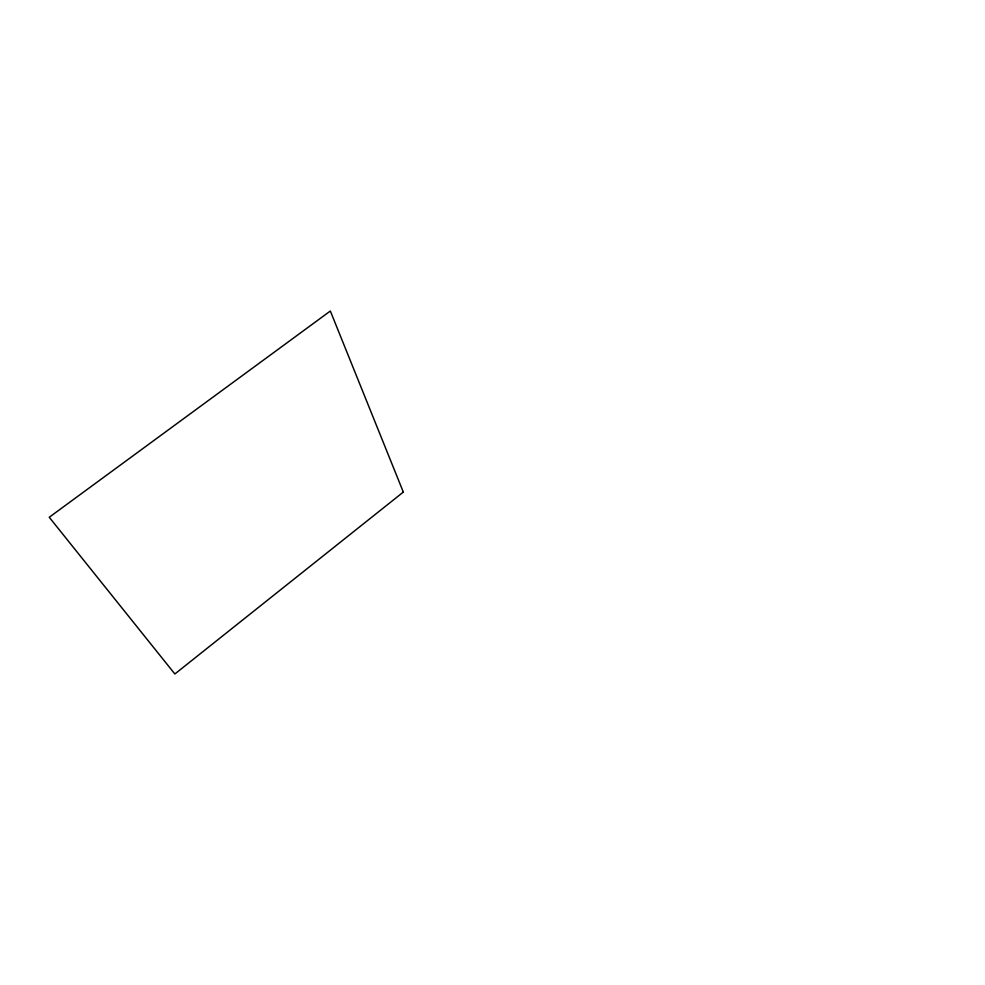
<?xml version="1.0" encoding="UTF-8"?>
<svg xmlns="http://www.w3.org/2000/svg" width="985" height="985" viewBox="0 0 985 985"><rect width="100%" height="100%" fill="white"/><g stroke="black" fill="none" stroke-linecap="round" stroke-linejoin="round"><path stroke-width="1.48" d="M403.321 492.081L174.862 673.974L49.25 517.26L330.344 311.026L403.321 492.081"/></g></svg>
